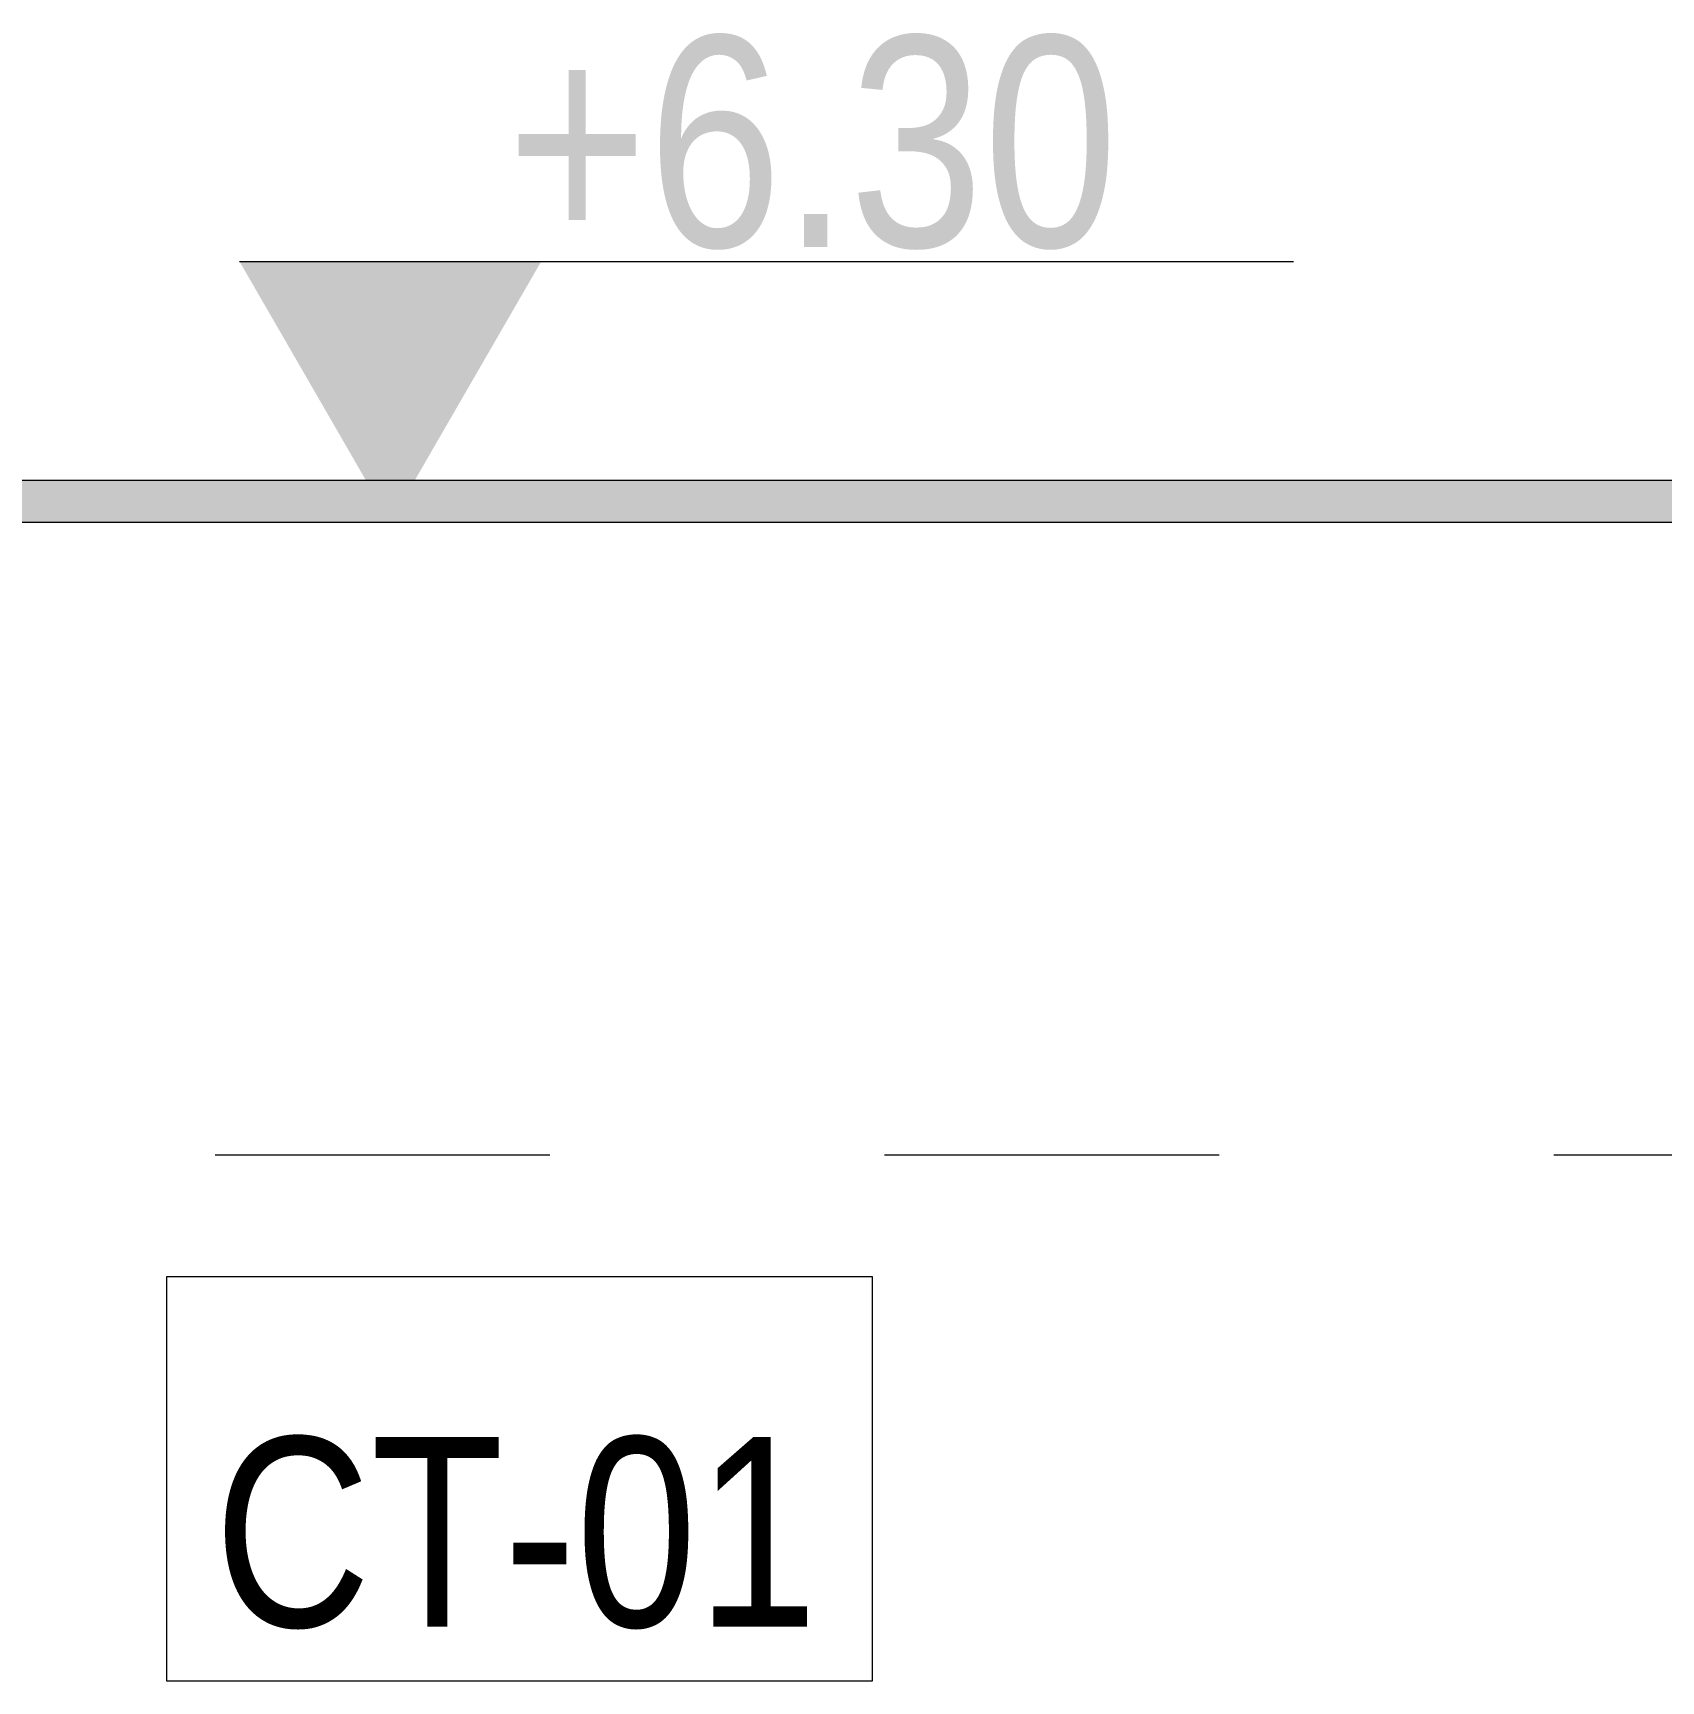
# Model space of a CAD drawing. Header units: centimetres. Extents: x 0 to 25250, y 0 to 2250.
# Drawn here: x 21851 to 21928.2, y 828 to 906.2 of the extents above; entities that cross this region are included whole.
import ezdxf

# ---------------------------------------------------------------- set-up
doc = ezdxf.new("R2010")
doc.units = ezdxf.units.CM
doc.linetypes.add('24-View-3$0$Dash', pattern=[31.75, 15.875, -15.875])
for name, color, linetype, lineweight in [('A-ANNO-NOTE', 7, 'Continuous', 9), ('A-FLOR-LEVL', 7, 'Continuous', 9), ('A-WALL', 7, 'Continuous', 9), ('A-WALL-IDEN', 7, 'Continuous', 9), ('A-WALL-PATT', 7, 'Continuous', 9), ('G-ANNO-DIMS', 7, 'Continuous', 9)]:
    doc.layers.add(name, color=color, linetype=linetype, lineweight=lineweight)
doc.styles.add('24-View-3$0$Arial Narrow', font='ARIALN.TTF', dxfattribs={"height": 10})
doc.styles.add('24-View-3$0$Arial Narrow_1', font='ARIALN.TTF', dxfattribs={"height": 9})

# ---------------------------------------------------------------- blocks, each defined once
blk = doc.blocks.new('Spot Elevations - ELEVATION_PROJECT-150941-ЮГ')
at = {"layer": 'A-ANNO-NOTE'}
blk.add_hatch(color=256, dxfattribs=at).paths.add_polyline_path([(772.585, 642.393), (786.896, 642.393), (779.74, 630)])
blk.add_line((772.585, 642.393), (822.585, 642.393), dxfattribs=at)

msp = doc.modelspace()

# ---------------------------------------------------------------- hatches: boundary and pattern name
at = {"layer": 'A-WALL-PATT', "lineweight": 5, "true_color": 0xebebeb}
msp.add_hatch(color=7, dxfattribs=at).paths.add_polyline_path([(22083.342, 882.922), (22182.079, 882.922), (22182.079, 884.922), (21824.079, 884.922), (21824.079, 882.922), (22075.876, 882.922)])

# ---------------------------------------------------------------- linework, layer by layer
at = {"layer": 'A-FLOR-LEVL', "linetype": '24-View-3$0$Dash'}
msp.add_line((20875.393, 852.922), (22739.493, 852.922), dxfattribs=at)
at = {"layer": 'A-WALL'}
for p, q in [((22182.079, 884.922), (21522.079, 884.922)), ((22182.079, 882.922), (21522.079, 882.922))]:
    msp.add_line(p, q, dxfattribs=at)
at = {"layer": 'A-WALL-IDEN', "flags": 128}
msp.add_lwpolyline([(21857.356, 847.154), (21890.806, 847.154), (21890.806, 827.954), (21857.356, 827.954)], close=True, dxfattribs=at)

# ---------------------------------------------------------------- block references
at = {"layer": 'G-ANNO-DIMS'}
msp.add_blockref('Spot Elevations - ELEVATION_PROJECT-150941-ЮГ', (21088.211, 252.922), dxfattribs=at)

# ---------------------------------------------------------------- texts
at = {"layer": 'A-WALL-IDEN', "insert": (21873.906, 834.963), "char_height": 9, "width": 28.45, "attachment_point": 5, "line_spacing_factor": 0.949189, "style": '24-View-3$0$Arial Narrow_1'}
msp.add_mtext('\\pt25.00002,50.00004,74.99997,99.99999,125.00001,150.00003,174.99996,199.99998,225,250.00002,275.00004,299.99997,324.99999,350.00001,375.00003,399.99996,424.99998,450,475.00002,500.00004,524.99997,549.99999,575.00001,600.00003,624.99996,649.99998,675,700.00002,725.00004,749.99997,774.99999,800.00001;{\\fArial Narrow|b0|i0|c204|p34;СТ}-01', dxfattribs=at)
at = {"layer": 'G-ANNO-DIMS', "insert": (21873.471, 906.008), "char_height": 10, "width": 34.75359, "attachment_point": 1, "line_spacing_factor": 0.974696, "style": '24-View-3$0$Arial Narrow'}
msp.add_mtext('+6.30', dxfattribs=at)

doc.saveas('drawing.dxf')
